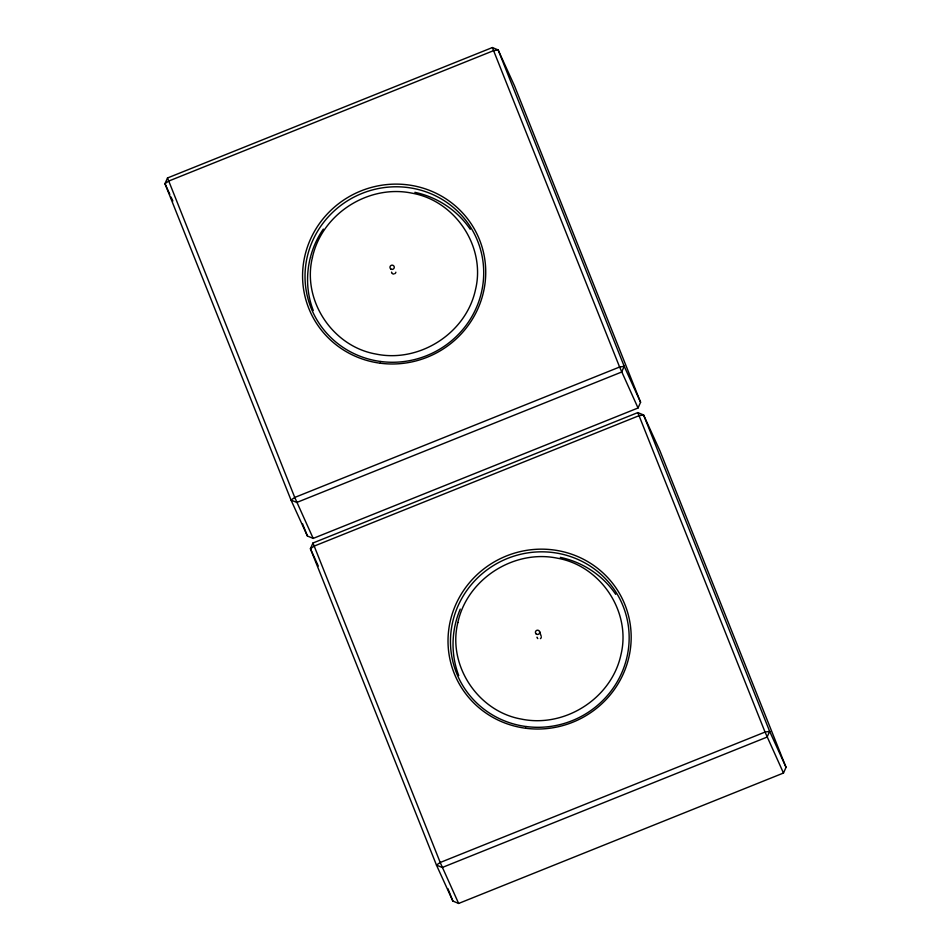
<?xml version="1.0" encoding="UTF-8"?>
<svg xmlns="http://www.w3.org/2000/svg" width="951" height="951" viewBox="0 0 951 951"><rect width="100%" height="100%" fill="white"/><g stroke="black" fill="none" stroke-linecap="round" stroke-linejoin="round"><path stroke-width="1.43" d="M460.248 609.104C451.261 630.109 450.572 654.169 458.727 675.555M167.519 177.968L164.963 183.686L291.018 500.06L307.411 536.019L313.188 538.409L638.038 407.991L640.582 402.273L514.527 85.899L498.146 49.939L492.356 47.55L167.519 177.968L294.751 497.444L313.188 538.409M312.962 543.009L310.418 548.727L436.473 865.101L452.854 901.061L458.644 903.45L783.481 773.032L786.037 767.314L659.982 450.94L643.589 414.981L637.812 412.591L312.962 543.009L440.206 862.486L458.644 903.45M323.328 229.084C306.959 252.586 302.87 283.743 313.271 310.513M414.874 192.328C437.27 197.047 457.431 210.337 470.258 229.322M560.329 557.369C582.713 562.089 602.875 575.379 615.713 594.363M640.582 402.273L624.201 366.301L498.146 49.939L493.545 50.665L168.696 181.07L164.963 183.686L169.825 194.349M638.038 407.991L619.6 367.027L492.356 47.55M786.037 767.314L769.644 731.343L643.589 414.981L638.989 415.706L314.151 546.112L310.418 548.727L318.3 566.047M783.481 773.032L765.044 732.068L637.812 412.591M171.037 197.012L172.856 201.006M302.477 523.644L307.411 536.019M447.933 888.686L452.854 901.061M539.574 631.547L541.167 636.148M541.285 637.241A2.152 2.14 -4.7 0 1 540.43 638.632M537.802 638.585A2.152 2.14 -4.7 0 1 537.422 638.18M537.149 637.693A2.152 2.14 -4.7 0 1 537.006 637.158M395.842 272.2A2.152 2.14 -4.7 0 1 394.986 273.591M393.952 273.995A2.152 2.14 -4.7 0 1 392.846 273.84M392.359 273.543A2.152 2.14 -4.7 0 1 391.967 273.139M391.693 272.652A2.152 2.14 -4.7 0 1 391.562 272.117M312.415 257.459C301.871 300.278 332.529 346.414 375.811 354.022C419.32 363.151 466.085 333.337 475.476 289.746C486.02 246.927 455.363 200.792 412.08 193.184C368.572 184.054 321.807 213.868 312.415 257.459M457.859 622.501C447.315 665.32 477.984 711.455 521.255 719.063C564.763 728.193 611.541 698.379 620.932 654.787C631.476 611.968 600.806 565.833 557.536 558.225C514.027 549.096 467.25 578.909 457.859 622.501M624.201 366.301L621.645 372.031L296.807 502.449L291.018 500.06L294.751 497.444L619.6 367.027L624.201 366.301M769.644 731.343L767.1 737.073L442.251 867.49L436.473 865.101L440.206 862.486L765.044 732.068L769.644 731.343M525.606 728.24A92.009 89.501 -24.5 0 0 624.973 604.812A92.009 89.501 -24.5 0 0 468.213 584.223A92.009 89.501 -24.5 0 0 525.606 728.24M526.153 726.54A89.763 87.314 -24.5 0 0 623.107 606.132A89.763 87.314 -24.5 0 0 470.174 586.03A89.763 87.314 -24.5 0 0 526.153 726.54M536.209 633.984A2.152 2.14 -4.7 0 0 539.692 632.641A2.152 2.14 -4.7 0 0 536.78 630.335A2.152 2.14 -4.7 0 0 536.209 633.984M380.15 363.199A92.009 89.501 -24.5 0 0 479.53 239.771A92.009 89.501 -24.5 0 0 322.769 219.182A92.009 89.501 -24.5 0 0 380.15 363.199M380.709 361.499A89.763 87.314 -24.5 0 0 477.664 241.09A89.763 87.314 -24.5 0 0 324.731 220.989A89.763 87.314 -24.5 0 0 380.709 361.499M390.766 268.943A2.152 2.14 -4.7 0 0 394.249 267.6A2.152 2.14 -4.7 0 0 391.337 265.293A2.152 2.14 -4.7 0 0 390.766 268.943"/></g></svg>
